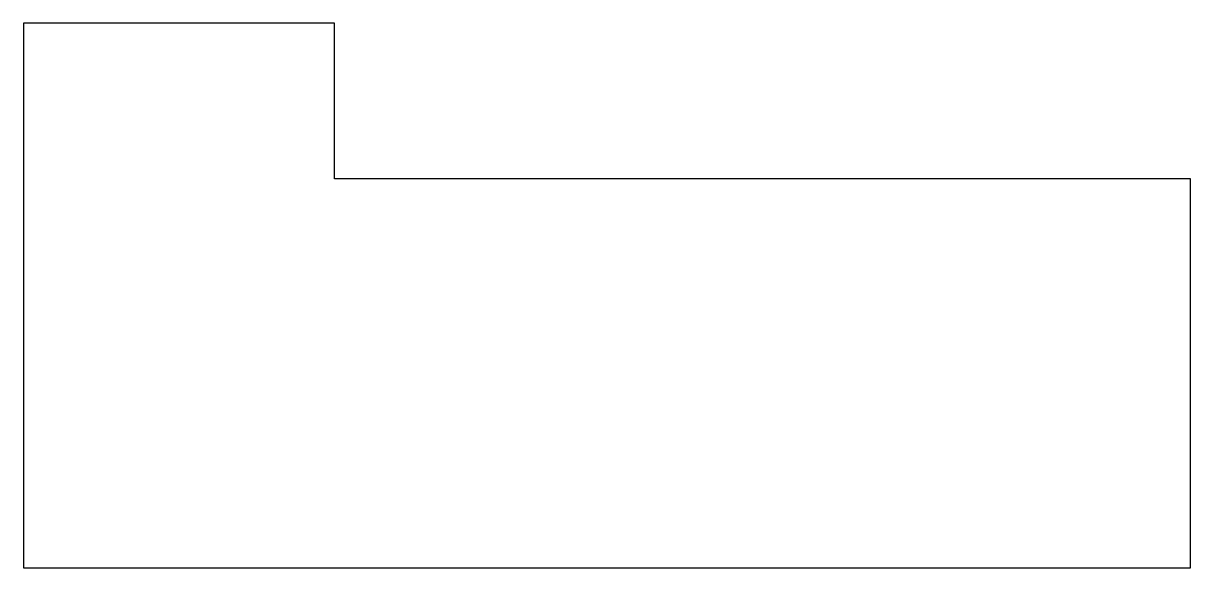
# Model space of a CAD drawing. Header units: millimetres. Extents: x -7.5 to 7.5, y 6 to 13.
import ezdxf

# ---------------------------------------------------------------- set-up
doc = ezdxf.new("R2010")
doc.units = ezdxf.units.MM
doc.layers.get('0').update_dxf_attribs({"linetype": 'CONTINUOUS'})

msp = doc.modelspace()

# ---------------------------------------------------------------- linework, layer by layer
msp.add_lwpolyline([(-7.5, 13), (-7.5, 6), (7.5, 6), (7.5, 11), (-3.5, 11), (-3.5, 13)], close=True)

doc.saveas('drawing.dxf')
